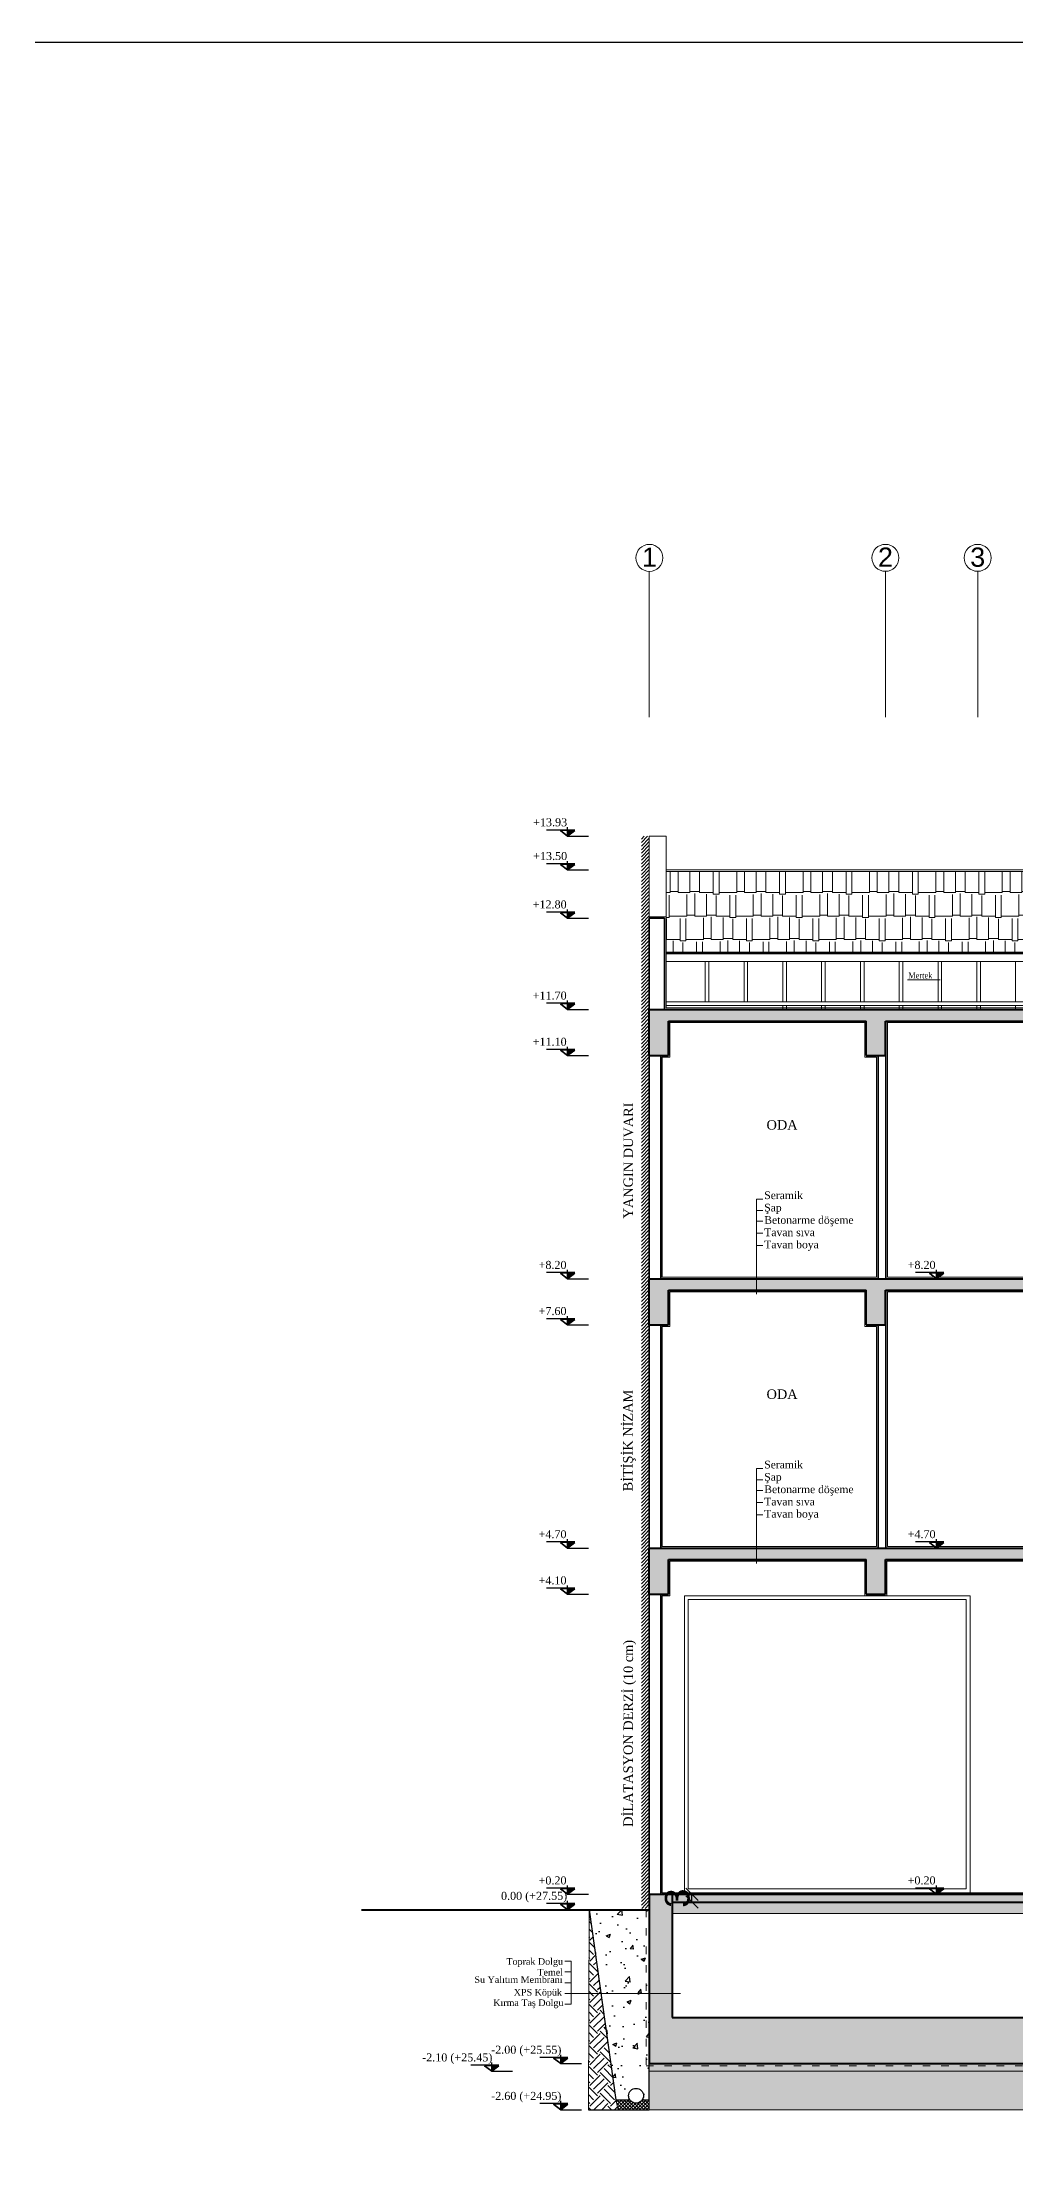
# Model space of a CAD drawing. Header units: centimetres. Extents: x 14449 to 53524, y -19051 to -10746.
# Drawn here: x 17605 to 17922, y -17268 to -16583 of the extents above; entities that cross this region are included whole.
import ezdxf

# ---------------------------------------------------------------- set-up
doc = ezdxf.new("R2010")
doc.units = ezdxf.units.CM
doc.linetypes.add('ACAD_ISO03W100', pattern=[30, 12, -18])
doc.linetypes.add('CENTER2', pattern=[112.5, 75, -12.5, 12.5, -12.5])
for name, color, linetype, lineweight in [('İNCE', 8, 'Continuous', 5), ('malzeme cizgisi', 242, 'Continuous', 20), ('P-AKS', 255, 'Continuous', 5), ('P-ÖLÇÜ İÇ', 243, 'Continuous', 0), ('rtm-duv tugla', 22, 'Continuous', 35), ('rtm-kesit katmanı-04', 33, 'Continuous', 25), ('rtm-kesit katmanı-05', 153, 'Continuous', 20), ('rtm-kesit katmanı-06', 136, 'Continuous', 15), ('rtm-mhl-yazı-malzeme', 7, 'Continuous', 13), ('rtm-sembol kot yazı', 7, 'Continuous', 20), ('rtm-sembol malzeme cizgisi', 242, 'Continuous', 20), ('rtm-sıva', 252, 'Continuous', 15), ('rtm-tarama-betonarme', 51, 'Continuous', 13), ('rtm-tas_betonarme', 50, 'Continuous', 40)]:
    doc.layers.add(name, color=color, linetype=linetype, lineweight=lineweight)
doc.layers.add('KOT', color=1, linetype='Continuous')
doc.layers.add('Tarama', color=7, linetype='Continuous')
doc.styles.add('arial_1_18', font='arial.ttf', dxfattribs={"height": 0.2})
doc.styles.get("Standard").update_dxf_attribs({"font": 'arial.ttf'})
doc.styles.add('times new roman_1_18', font='times.ttf', dxfattribs={"height": 0.2})
doc.styles.add('VAZ-OLCU', font='times.ttf', dxfattribs={"height": 60})
doc.styles.add('ölçü', font='times.ttf', dxfattribs={"height": 10})
doc.dimstyles.new('İÇ ÖLÇÜ', dxfattribs={"dimtxt": 8, "dimasz": 4, "dimexe": 1.25, "dimexo": 0.625, "dimtad": 1, "dimdec": 0, "dimtxsty": 'Standard', "dimblk": 'OBLIQUE', "dimcen": 2.5, "dimse1": 1, "dimse2": 1, "dimclrd": 256, "dimclrt": 256, "dimadec": 0, "dimazin": 0, "dimtfac": 1, "dimtdec": 0, "dimtmove": 1, "dimatfit": 3, "dimldrblk": 'OBLIQUE', "dimfxl": 1, "dimarcsym": 0})

# ---------------------------------------------------------------- blocks, each defined once
blk = doc.blocks.new('kotson')
at = {"layer": 'KOT'}
blk.add_hatch(color=256, dxfattribs=at).paths.add_polyline_path([(0.3, 13.6), (18, 0), (18, 13.6)])
for p, q in [((70, 16), (0, 16)), ((18, 0), (0.3, 13.6)), ((0.3, 13.6), (35.6, 13.6)), ((18, 0), (18, 21.9)), ((35.6, 13.6), (18, 0)), ((18, 0), (35.6, 13.6)), ((18, 0), (18, 13.6)), ((18, 0), (-33.7, 0))]:
    blk.add_line(p, q, dxfattribs=at)
blk = doc.blocks.new('_Oblique')
at = {"color": 0, "linetype": 'ByBlock', "lineweight": -2}
blk.add_line((-0.5, -0.5), (0.5, 0.5), dxfattribs=at)
blk = doc.blocks.new('*D5001')
at = {"layer": 'Defpoints', "color": 0, "lineweight": 30, "transparency": 16777216}
for p in [(17816.58, -17185.25), (17817.7, -17185.25), (17817.7, -17187.75)]:
    blk.add_point(p, dxfattribs=at)
at = {"layer": 'P-ÖLÇÜ İÇ', "lineweight": -2, "transparency": 16777216}
blk.add_line((17816.58, -17187.75), (17816.58, -17185.25), dxfattribs=at)
at = {"layer": 'P-ÖLÇÜ İÇ', "lineweight": -2, "transparency": 16777216, "xscale": 4, "yscale": 4, "zscale": 4}
for p, rotation in [((17816.58, -17185.25), 90), ((17816.58, -17187.75), 270)]:
    blk.add_blockref('_Oblique', p, dxfattribs=dict(at, rotation=rotation))
at = {"layer": 'P-ÖLÇÜ İÇ', "transparency": 16777216, "insert": (17811.87, -17186.5), "char_height": 8, "attachment_point": 5, "rotation": 90}
blk.add_mtext('3', dxfattribs=at)

msp = doc.modelspace()

# ---------------------------------------------------------------- hatches: boundary and pattern name
at = {"layer": 'İNCE'}
h = msp.add_hatch(dxfattribs=at)
h.set_pattern_fill('TRIANG', color=256, scale=0.25)
h.set_pattern_definition([(60, (11208.0755, -14646.9064), (-1.190625, 2.062223), [1.190625, -1.190625]), (120, (11208.0755, -14646.9064), (-2.38125, 1e-09), [1.190625, -1.190625]), (0, (11207.4802, -14645.8753), (1.190625, 2.062223), [1.190625, -1.190625])])
h.paths.add_polyline_path([(18073.89, -17191.5), (18073.89, -17187.75), (17810.18, -17187.75), (17810.18, -17191.5)])
at = {"layer": 'İNCE', "linetype": 'Continuous', "lineweight": -3}
h = msp.add_hatch(dxfattribs=at)
h.set_pattern_fill('EARTH', scale=0.75, angle=45, style=0)
h.set_pattern_definition([(45, (-1699.0196, 4322.946), (5e-16, 6.7351921), [4.7625, -4.7625]), (45, (-1700.2825, 4324.209), (5e-16, 6.7351921), [4.7625, -4.7625]), (45, (-1701.5453, 4325.4717), (5e-16, 6.7351921), [4.7625, -4.7625]), (135, (-1701.5453, 4326.3136), (-6.7351921, 5e-16), [4.7625, -4.7625]), (135, (-1700.2825, 4327.5765), (-6.7351921, 5e-16), [4.7625, -4.7625]), (135, (-1699.0196, 4328.8393), (-6.7351921, 5e-16), [4.7625, -4.7625])])
h.paths.add_polyline_path([(17782.95, -17255.25), (17792.58, -17255.25), (17791.89, -17252.06), (17788.12, -17225.33), (17783.16, -17190.25)])
h = msp.add_hatch(dxfattribs=at)
h.set_pattern_fill('AR-CONC', scale=0.075, style=0)
h.set_pattern_definition([(50, (-1699.02, 4310.446), (13.66385, -1.1954314), [1.42875, -15.71625]), (355, (-1699.02, 4310.446), (-2.6432566, 14.3292634), [1.143, -12.573044]), (100.451445, (-1697.881, 4310.346), (11.0205935, 13.1338314), [1.2142507, -13.3567683]), (46.1842, (-1699.02, 4314.256), (20.330928, -3.153175), [2.143125, -23.574375]), (96.63556, (-1697.325, 4313.993), (17.80531, 18.55696), [1.821377, -20.03517]), (351.18415, (-1699.02, 4314.256), (17.80531, 18.55696), [1.714498, -18.85948]), (21, (-1697.115, 4313.304), (11.3710793, -7.66989), [1.42875, -15.71625]), (326, (-1697.115, 4313.304), (4.635152, 13.8140975), [1.143, -12.573]), (71.451445, (-1696.167, 4312.664), (16.0062314, 6.1442077), [1.2142507, -13.356745]), (37.5, (-1699.0196, 4310.446), (0.23164524, 6.3416279), [0, -12.4206, 0, -12.7635, 0, -12.620625]), (7.5, (-1699.0196, 4310.446), (5.0114747, 7.5135431), [0, -7.2771, 0, -12.13485, 0, -4.810125]), (327.5, (-1703.268, 4310.446), (10.1692946, -0.4296558), [0, -4.7625, 0, -14.859, 0, -19.71675]), (317.5, (-1705.173, 4310.446), (11.1096886, 1.9069868), [0, -6.19125, 0, -9.8679, 0, -14.00175])])
edge = h.paths.add_edge_path()
edge.add_line((17791.89, -17252.06), (17796.41, -17252.06))
edge.add_arc((17798.42, -17250.71), 2.42, 180, 214.01835, ccw=False)
edge.add_arc((17798.42, -17250.71), 2.42, 0, 180, ccw=False)
edge.add_arc((17798.42, -17250.71), 2.42, -32.80355, 0, ccw=False)
edge.add_line((17800.46, -17252.02), (17802.64, -17252.02))
edge.add_line((17802.64, -17252.02), (17802.66, -17212.7))
edge.add_line((17802.66, -17212.7), (17802.68, -17190.25))
edge.add_line((17802.68, -17190.25), (17783.16, -17190.25))
edge.add_line((17783.16, -17190.25), (17786.6, -17214.61))
edge.add_line((17786.6, -17214.61), (17791.89, -17252.06))
at = {"layer": 'İNCE'}
h = msp.add_hatch(dxfattribs=at)
h.set_pattern_fill('TRIANG', color=256, scale=0.25)
h.set_pattern_definition([(60, (13674.9254, -13163.0076), (-1.190625, 2.062223), [1.190625, -1.190625]), (120, (13674.9254, -13163.0076), (-2.38125, 1e-09), [1.190625, -1.190625]), (0, (13674.3301, -13161.9764), (1.190625, 2.062223), [1.190625, -1.190625])])
h.paths.add_polyline_path([(18574.32, -17242.75), (18574.32, -17240.25), (17802.68, -17240.25), (17802.68, -17242.75)])
h = msp.add_hatch(dxfattribs=at)
h.set_pattern_fill('GRAVEL', color=256, scale=0.375)
h.set_pattern_definition([(228.012788, (11391.4712, -14648.6314), (-76.200000006, -85.724999995), [1.281455, -126.864314]), (184.969741, (11390.6139, -14649.5839), (114.299999955, 9.525000543), [2.199018, -217.702683]), (132.510447, (11388.42317, -14649.7744), (95.25000004, -104.774999963), [1.550556, -153.50521]), (267.273689, (11384.7084, -14652.15564), (9.52500002, 190.5), [2.002517, -198.24914]), (292.833654, (11384.61317, -14654.1559), (-47.625000004, 114.299999998), [1.963626, -194.399279]), (357.273689, (11385.37517, -14655.96564), (-190.5, 9.52500002), [2.002517, -198.24914]), (37.6942405, (11387.3754, -14656.0609), (-123.824999995, -95.250000007), [2.648226, -262.174182]), (72.2553284, (11389.4709, -14654.44164), (66.675000018, 209.549999994), [2.500198, -247.519712]), (121.4295656, (11390.2329, -14652.0604), (-76.20000001, 123.824999993), [2.009299, -198.920796]), (175.236358, (11389.1852, -14650.3459), (104.775, -9.52500002), [2.293925, -112.402264]), (222.397438, (11386.89917, -14650.1554), (-114.299999996, -104.775000004), [2.966542, -293.687897]), (138.814075, (11394.1382, -14652.2509), (-66.675, 57.15), [1.012517, -100.239622]), (171.4692344, (11393.37617, -14651.58414), (123.825000003, -19.049999978), [1.926307, -190.704896]), (225, (11391.471, -14651.2984), (-1e-15, -9.525), [1.347035, -12.123349]), (203.19859, (11390.8044, -14650.1554), (47.625, 19.05), [0.725405, -71.814834]), (291.80141, (11390.1377, -14650.4411), (-9.525, 28.575), [1.025871, -50.267824]), (30.963757, (11390.5187, -14651.3936), (28.575, 19.05), [1.666199, -53.873618]), (161.56505, (11391.9474, -14650.5364), (19.05, -9.525), [1.204827, -28.915868]), (16.38954, (11384.61317, -14650.44114), (95.25, 28.575), [1.68783, -167.0956]), (70.346176, (11386.2324, -14649.9649), (-38.100000003, -104.775), [1.415996, -140.183309]), (293.19859, (11391.9474, -14648.6314), (-19.05, 47.625), [1.4508, -71.089438]), (343.61046, (11392.5189, -14649.9649), (-95.250000002, 28.574999993), [1.68783, -167.0956]), (339.443955, (11384.6132, -14656.3466), (-47.625, 19.05), [1.627632, -79.754004]), (294.775141, (11386.13717, -14656.91814), (-47.625000057, 104.774999974), [1.36377, -135.013475]), (66.80141, (11392.0427, -14658.1564), (19.05, 47.625), [1.4508, -71.089438]), (17.354025, (11392.61417, -14656.8229), (-123.824999998, -38.10000001), [1.596685, -158.07141]), (69.443955, (11387.3754, -14658.1564), (-19.05, -47.625), [0.813816, -80.56782]), (101.309932, (11391.4712, -14658.1564), (-9.525, 38.1), [0.48568, -48.082481]), (165.963757, (11391.376, -14657.6801), (28.575, -9.525), [1.963626, -37.308955]), (186.009006, (11389.4709, -14657.2039), (95.25, 9.525000005), [1.819751, -180.155118]), (303.690068, (11390.5187, -14652.251), (-9.525, 19.05), [1.373715, -32.969161]), (353.1572266, (11391.28067, -14653.3939), (161.925000001, -19.049999992), [2.398338, -237.435034]), (60.945396, (11393.6619, -14653.6796), (-38.1, -66.675), [0.980656, -97.085221]), (90, (11394.138, -14652.822), (-9.525, 9.525), [0.5715, -8.9535]), (120.256437, (11389.2804, -14656.91814), (38.099999995, -66.675), [1.323251, -131.002278]), (48.012787, (11388.6137, -14655.77514), (76.200000006, 85.724999994), [2.562911, -125.582858]), (0, (11390.328, -14653.87), (9.525, 9.525), [2.4765, -7.0485]), (325.3048465, (11392.80467, -14653.87014), (95.250000036, -66.67499995), [1.506036, -149.097438]), (254.054604, (11394.0429, -14654.7274), (-9.525, -38.1), [1.386859, -67.956188]), (207.6459754, (11393.6619, -14656.0609), (-180.975000007, -95.249999987), [2.258044, -223.546742]), (175.426079, (11391.66167, -14657.10864), (-123.825, 9.525), [2.38886, -236.496924])])
h.paths.add_polyline_path([(18574.32, -17255.25), (18574.32, -17242.75), (17802.68, -17242.75), (17802.68, -17255.25)])
at = {"layer": 'rtm-kesit katmanı-05'}
h = msp.add_hatch(dxfattribs=at)
h.set_pattern_fill('AR-RSHKE', color=256, scale=0.025, style=0)
h.set_pattern_definition([(0, (7686.374, -14055.614), (16.1925, 7.62), [3.81, -3.175, 4.445, -1.905, 5.715, -2.54]), (0, (7690.184, -14055.297), (16.1925, 7.62), [3.175, -12.065, 2.54, -3.81]), (0, (7697.804, -14056.0905), (16.1925, 7.62), [1.905, -19.685]), (90, (7686.3737, -14055.614), (-5.3975, 7.62), [7.3025, -23.1775]), (90, (7690.1837, -14055.614), (-5.3975, 7.62), [7.14375, -23.33625]), (90, (7693.3587, -14055.614), (-5.3975, 7.62), [6.6675, -23.8125]), (90, (7697.8037, -14056.0905), (-5.3975, 7.62), [7.3025, -23.1775]), (90, (7699.7087, -14056.0905), (-5.3975, 7.62), [7.3025, -23.1775]), (90, (7705.4237, -14055.614), (-5.3975, 7.62), [6.985, -23.495])])
h.paths.add_polyline_path([(17808.18, -16852.9), (17808.18, -16867.62), (17808.18, -16879.09), (18073.39, -16879.09), (18073.39, -16852.9)])
at = {"layer": 'rtm-sıva'}
h = msp.add_hatch(dxfattribs=at)
h.set_pattern_fill('ANSI31', color=256, scale=0.25, angle=1.20512)
h.set_pattern_definition([(46.20512, (10038.7606, -14828.5353), (-0.57294627, 0.54933745), [])])
h.paths.add_polyline_path([(17802.68, -16841.46), (17800.18, -16841.41), (17800.18, -17189.84), (17802.68, -17189.78)])
at = {"layer": 'rtm-tarama-betonarme'}
h = msp.add_hatch(dxfattribs=at)
h.set_pattern_fill('ANSI33', color=256, scale=0.375, style=0)
h.set_pattern_definition([(45, (11294.3612, -15026.4509), (-1.683798, 1.683798), []), (45, (11296.045, -15026.4509), (-1.683798, 1.683798), [1.190625, -0.5953125])])
h.paths.add_polyline_path([(18073.89, -16897.75), (17802.68, -16897.75), (17802.68, -16912.75), (17808.95, -16912.75), (17808.95, -16901.5), (17873.27, -16901.5), (17873.27, -16912.75), (17879.52, -16912.75), (17879.52, -16901.5), (17992.02, -16901.5), (17992.02, -16912.75), (17998.27, -16912.75), (17998.27, -16901.5), (18073.89, -16901.5)])
h = msp.add_hatch(dxfattribs=at)
h.set_pattern_fill('ANSI33', color=256, scale=0.375, style=0)
h.set_pattern_definition([(45, (11294.3612, -15113.9509), (-1.683798, 1.683798), []), (45, (11296.045, -15113.9509), (-1.683798, 1.683798), [1.190625, -0.5953125])])
h.paths.add_polyline_path([(18073.89, -16985.25), (17802.68, -16985.25), (17802.68, -17000.25), (17808.95, -17000.25), (17808.95, -16989), (17873.27, -16989), (17873.27, -17000.25), (17879.52, -17000.25), (17879.52, -16989), (17992.02, -16989), (17992.02, -17000.25), (17998.27, -17000.25), (17998.27, -16989), (18073.89, -16989)])
h = msp.add_hatch(dxfattribs=at)
h.set_pattern_fill('ANSI33', color=256, scale=0.375, style=0)
h.set_pattern_definition([(45, (11294.3612, -15201.4509), (-1.683798, 1.683798), []), (45, (11296.045, -15201.4509), (-1.683798, 1.683798), [1.190625, -0.5953125])])
h.paths.add_polyline_path([(17802.68, -17072.75), (17802.68, -17087.75), (17808.95, -17087.75), (17808.95, -17076.5), (17873.27, -17076.5), (17873.27, -17087.75), (17879.52, -17087.75), (17879.52, -17076.5), (17992.02, -17076.5), (17992.02, -17087.75), (17998.27, -17087.75), (17998.27, -17076.5), (18073.89, -17076.5), (18073.89, -17072.75)])
h = msp.add_hatch(dxfattribs=at)
h.set_pattern_fill('ANSI33', color=256, scale=0.375, style=0)
h.set_pattern_definition([(45, (10232.4942, -15141.765), (-1.683798, 1.683798), []), (45, (10234.178, -15141.765), (-1.683798, 1.683798), [1.190625, -0.5953125])])
h.paths.add_polyline_path([(18574.32, -17185.25), (18566.82, -17185.25), (18566.82, -17225.25), (18303.64, -17225.25), (18303.64, -17185.25), (18296.14, -17185.25), (18296.14, -17225.25), (18140.14, -17225.25), (18140.14, -17185.25), (18132.64, -17185.25), (18132.64, -17225.25), (18081.39, -17225.25), (18081.39, -17185.25), (18073.89, -17185.25), (18073.89, -17225.25), (17810.18, -17225.25), (17810.18, -17185.25), (17802.68, -17185.25), (17802.68, -17240.25), (18574.32, -17240.25)])
h = msp.add_hatch(dxfattribs=at)
h.set_pattern_fill('ANSI33', color=256, scale=0.375, style=0)
h.set_pattern_definition([(45, (11208.0755, -14646.9064), (-1.683798, 1.683798), []), (45, (11209.7593, -14646.9064), (-1.683798, 1.683798), [1.190625, -0.5953125])])
h.paths.add_polyline_path([(18073.89, -17187.75), (18073.89, -17185.25), (17810.18, -17185.25), (17810.18, -17187.75)])
at = {"layer": 'Tarama'}
h = msp.add_hatch(dxfattribs=at)
h.set_pattern_fill('ANSI37', scale=0.25, style=0)
h.set_pattern_definition([(45, (-6812.334, 28077.8109), (-0.561266008, 0.561266008), []), (135, (-6812.334, 28077.8109), (-0.561266008, -0.561266008), [])])
edge = h.paths.add_edge_path()
edge.add_arc((17798.45, -17250.71), 2.42, 212.80355, 270, ccw=False)
edge.add_line((17796.42, -17252.03), (17791.93, -17252.03))
edge.add_line((17791.93, -17252.03), (17792.59, -17255.25))
edge.add_line((17792.59, -17255.25), (17798.45, -17255.25))
edge.add_line((17798.45, -17255.25), (17798.45, -17253.14))
edge = h.paths.add_edge_path()
edge.add_line((17802.67, -17252.03), (17800.49, -17252.03))
edge.add_arc((17798.45, -17250.71), 2.42, 270, 327.19645, ccw=False)
edge.add_line((17798.45, -17253.14), (17798.45, -17255.25))
edge.add_line((17798.45, -17255.25), (17802.67, -17255.25))
edge.add_line((17802.67, -17255.25), (17802.67, -17252.03))

# ---------------------------------------------------------------- linework, layer by layer
at = {"color": 2, "lineweight": 25}
msp.add_lwpolyline([(15476.06, -16583.46), (19653.04, -16583.46), (19653.04, -18783.46), (15476.06, -18783.46)], close=True, dxfattribs=at)
at = {"layer": 'İNCE', "color": 7, "linetype": 'Continuous', "lineweight": -3, "elevation": -2.19}
msp.add_lwpolyline([(17791.89, -17252.06), (17796.41, -17252.06, -0.149533), (17796, -17250.71, -1), (17800.84, -17250.71, -0.144118), (17800.46, -17252.02), (17802.64, -17252.02), (17802.68, -17190.25), (17802.68, -17190.25), (17802.68, -17190.25), (17783.16, -17190.25)], format="xyb", close=True, dxfattribs=at)
at = {"layer": 'malzeme cizgisi'}
for p, q in [((17839.61, -16959.37, -2.19), (17837.58, -16959.37, -2.19)), ((17837.58, -16959.37, -2.19), (17837.58, -16990.25, -2.19)), ((17839.61, -16963.12, -2.19), (17837.58, -16963.12, -2.19)), ((17837.58, -16966.53, -2.19), (17839.61, -16966.53, -2.19)), ((17837.58, -16970.48, -2.19), (17839.61, -16970.48, -2.19)), ((17837.58, -16974.43, -2.19), (17839.61, -16974.43, -2.19)), ((17839.61, -17046.87, -2.19), (17837.58, -17046.87, -2.19)), ((17837.58, -17046.87, -2.19), (17837.58, -17077.75, -2.19)), ((17839.61, -17050.62, -2.19), (17837.58, -17050.62, -2.19)), ((17837.58, -17054.03, -2.19), (17839.61, -17054.03, -2.19)), ((17837.58, -17057.98, -2.19), (17839.61, -17057.98, -2.19)), ((17837.58, -17061.93, -2.19), (17839.61, -17061.93, -2.19)), ((17777.33, -17206.97, -2.19), (17775.21, -17206.97, -2.19)), ((17777.33, -17220.97, -2.19), (17777.33, -17206.97, -2.19)), ((17777.33, -17210.47, -2.19), (17775.21, -17210.47, -2.19)), ((17777.33, -17213.97, -2.19), (17775.21, -17213.97, -2.19)), ((17777.33, -17217.47, -2.19), (17775.21, -17217.47, -2.19)), ((17777.33, -17220.97, -2.19), (17775.21, -17220.97, -2.19)), ((17812.89, -17217.47, -2.19), (17777.33, -17217.47, -2.19))]:
    msp.add_line(p, q, dxfattribs=at)
at = {"layer": 'P-AKS', "linetype": 'CENTER2'}
msp.add_line((17802.68, -16802.75, -2.19), (17802.68, -16755.39, -2.19), dxfattribs=at)
at = {"layer": 'P-AKS', "linetype": 'CENTER2', "elevation": -2.19}
for points in [[(17879.52, -16802.75), (17879.52, -16755.38)], [(17909.52, -16802.75), (17909.52, -16755.38)]]:
    msp.add_lwpolyline(points, dxfattribs=at)
at = {"layer": 'P-AKS', "linetype": 'Continuous'}
for centre in [(17802.77, -16751.02, -2.19), (17879.52, -16751.01, -2.19), (17909.52, -16751.01, -2.19)]:
    msp.add_circle(centre, 4.38, dxfattribs=at)
at = {"layer": 'P-ÖLÇÜ İÇ', "color": 7, "elevation": -2.19}
msp.add_lwpolyline([(17782.95, -17255.25), (17792.58, -17255.25), (17791.89, -17252.06), (17783.16, -17190.25), (17783.16, -17190.25)], close=True, dxfattribs=at)
at = {"layer": 'rtm-duv tugla'}
for p, q in [((17802.68, -16897.75, -2.19), (17802.68, -16868.12, -2.19)), ((17802.68, -16868.12, -2.19), (17807.68, -16868.12, -2.19)), ((17807.68, -16868.12, -2.19), (17807.68, -16897.75, -2.19)), ((17879.64, -16901.5, -2.19), (17879.64, -16985.25, -2.19)), ((17802.68, -16912.75, -2.19), (17802.68, -16985.25, -2.19)), ((17806.43, -16912.75, -2.19), (17806.43, -16985.25, -2.19)), ((17877.14, -16912.75, -2.19), (17877.14, -16985.25, -2.19)), ((17879.64, -16989, -2.19), (17879.64, -17072.75, -2.19)), ((17802.68, -17000.25, -2.19), (17802.68, -17072.75, -2.19)), ((17806.43, -17000.25, -2.19), (17806.43, -17072.75, -2.19)), ((17877.14, -17000.25, -2.19), (17877.14, -17072.75, -2.19)), ((17802.68, -17087.75, -2.19), (17802.68, -17185.25, -2.19)), ((17806.43, -17087.75, -2.19), (17806.43, -17185.25, -2.19))]:
    msp.add_line(p, q, dxfattribs=at)
at = {"layer": 'rtm-kesit katmanı-04', "lineweight": 20}
for p, q in [((17808.18, -16852.4, -2.19), (18073.39, -16852.4, -2.19)), ((17808.18, -16852.9, -2.19), (18073.39, -16852.9, -2.19)), ((17808.18, -16882.12, -2.19), (18073.39, -16882.12, -2.19))]:
    msp.add_line(p, q, dxfattribs=at)
at = {"layer": 'rtm-kesit katmanı-04', "lineweight": 30}
for p, q in [((17808.18, -16879.09, -2.19), (18073.39, -16879.09, -2.19)), ((17808.18, -16879.62, -2.19), (18073.39, -16879.62, -2.19))]:
    msp.add_line(p, q, dxfattribs=at)
at = {"layer": 'rtm-kesit katmanı-04', "lineweight": 20, "elevation": -2.19}
msp.add_lwpolyline([(17808.18, -16867.62), (17808.18, -16841.44), (17802.68, -16841.44), (17802.68, -16868.12)], dxfattribs=at)
at = {"layer": 'rtm-kesit katmanı-05'}
for p, q in [((17820.91, -16895.25, -2.19), (17820.91, -16882.12, -2.19)), ((17822.09, -16882.12, -2.19), (17822.09, -16895.25, -2.19)), ((17833.53, -16895.25, -2.19), (17833.53, -16882.12, -2.19)), ((17834.7, -16882.12, -2.19), (17834.7, -16895.25, -2.19)), ((17846.14, -16895.25, -2.19), (17846.14, -16882.12, -2.19)), ((17847.32, -16882.12, -2.19), (17847.32, -16895.25, -2.19)), ((17858.76, -16895.25, -2.19), (17858.76, -16882.12, -2.19)), ((17859.94, -16882.12, -2.19), (17859.94, -16895.25, -2.19)), ((17871.38, -16895.25, -2.19), (17871.38, -16882.12, -2.19)), ((17872.55, -16882.12, -2.19), (17872.55, -16895.25, -2.19)), ((17884, -16895.25, -2.19), (17884, -16882.12, -2.19)), ((17885.17, -16882.12, -2.19), (17885.17, -16895.25, -2.19)), ((17896.61, -16895.25, -2.19), (17896.61, -16882.12, -2.19)), ((17897.79, -16882.12, -2.19), (17897.79, -16895.25, -2.19)), ((17909.23, -16895.25, -2.19), (17909.23, -16882.12, -2.19)), ((17910.41, -16882.12, -2.19), (17910.41, -16895.25, -2.19)), ((17921.85, -16895.25, -2.19), (17921.85, -16882.12, -2.19)), ((17846.14, -16897.75, -2.19), (17846.14, -16896.5, -2.19)), ((17847.32, -16896.5, -2.19), (17847.32, -16897.75, -2.19)), ((17858.76, -16897.75, -2.19), (17858.76, -16896.5, -2.19)), ((17859.94, -16896.5, -2.19), (17859.94, -16897.75, -2.19)), ((17871.38, -16897.75, -2.19), (17871.38, -16896.5, -2.19)), ((17872.55, -16896.5, -2.19), (17872.55, -16897.75, -2.19)), ((17884, -16897.75, -2.19), (17884, -16896.5, -2.19)), ((17885.17, -16896.5, -2.19), (17885.17, -16897.75, -2.19)), ((17896.61, -16897.75, -2.19), (17896.61, -16896.5, -2.19)), ((17897.79, -16896.5, -2.19), (17897.79, -16897.75, -2.19)), ((17909.23, -16897.75, -2.19), (17909.23, -16896.5, -2.19)), ((17910.41, -16896.5, -2.19), (17910.41, -16897.75, -2.19)), ((17921.85, -16897.75, -2.19), (17921.85, -16896.5, -2.19))]:
    msp.add_line(p, q, dxfattribs=at)
at = {"layer": 'rtm-kesit katmanı-06', "elevation": -2.19}
for points in [[(17808.18, -16895.25), (18073.39, -16895.25)], [(17808.18, -16896.5), (18073.39, -16896.5)]]:
    msp.add_lwpolyline(points, dxfattribs=at)
at = {"layer": 'rtm-sembol malzeme cizgisi', "elevation": -2.19}
msp.add_lwpolyline([(17897.32, -16888.07), (17886.64, -16888.07)], dxfattribs=at)
at = {"layer": 'rtm-sıva'}
for p, q in [((17810.18, -17191.5, -2.19), (18073.89, -17191.5, -2.19)), ((17802.68, -17240.25, -2.19), (17802.68, -17255.25, -2.19)), ((17802.68, -17242.75, -2.19), (18574.32, -17242.75, -2.19)), ((17802.68, -17255.25, -2.19), (18574.32, -17255.25, -2.19))]:
    msp.add_line(p, q, dxfattribs=at)
at = {"layer": 'rtm-sıva', "elevation": -2.19}
for points in [[(17802.68, -16867.62), (17808.18, -16867.62), (17808.18, -16897.25), (18073.39, -16897.25), (18073.39, -16814.5), (18060.89, -16814.5), (18060.89, -16804.75), (18064.39, -16804.75), (18064.39, -16809.75), (18313.14, -16809.75), (18313.14, -16804.75), (18316.64, -16804.75), (18316.64, -16814.5), (18304.14, -16814.5), (18304.14, -16897.25), (18568.82, -16897.25), (18568.82, -16867.62), (18574.32, -16867.62)], [(17814.14, -17184.75), (17907.02, -17184.75), (17907.02, -17088.25), (17814.14, -17088.25), (17814.14, -17184.75)]]:
    msp.add_lwpolyline(points, dxfattribs=at)
for points in [[(17806.93, -16984.75), (17876.64, -16984.75), (17876.64, -16913.25), (17872.77, -16913.25), (17872.77, -16902), (17809.45, -16902), (17809.45, -16913.25), (17806.93, -16913.25)], [(17880.14, -16984.75), (17994.64, -16984.75), (17994.64, -16913.25), (17991.52, -16913.25), (17991.52, -16902), (17880.14, -16902)], [(17806.93, -17072.25), (17876.64, -17072.25), (17876.64, -17000.75), (17872.77, -17000.75), (17872.77, -16989.5), (17809.45, -16989.5), (17809.45, -17000.75), (17806.93, -17000.75)], [(17880.14, -17072.25), (17994.64, -17072.25), (17994.64, -17000.75), (17991.52, -17000.75), (17991.52, -16989.5), (17880.14, -16989.5)], [(18037.14, -17184.75), (18037.14, -17077), (17998.77, -17077), (17998.77, -17088.25), (17991.52, -17088.25), (17991.52, -17077), (17880.02, -17077), (17880.02, -17088.25), (17872.77, -17088.25), (17872.77, -17077), (17809.45, -17077), (17809.45, -17088.25), (17806.93, -17088.25), (17806.93, -17184.75)], [(17815.39, -17183.5), (17905.77, -17183.5), (17905.77, -17089.5), (17815.39, -17089.5)]]:
    msp.add_lwpolyline(points, close=True, dxfattribs=at)
at = {"layer": 'rtm-sıva', "color": 3, "linetype": 'ACAD_ISO03W100', "ltscale": 0.2, "elevation": -2.19}
msp.add_lwpolyline([(17801.68, -17190.25), (17801.68, -17241), (18575.09, -17241.01), (18575.09, -17190.25)], dxfattribs=at)
at = {"layer": 'rtm-tas_betonarme'}
for p, q in [((17802.68, -16897.75, -2.19), (18073.89, -16897.75, -2.19)), ((17802.68, -16912.75, -2.19), (17802.68, -16897.75, -2.19)), ((17808.95, -16901.5, -2.19), (17873.27, -16901.5, -2.19)), ((17808.95, -16912.75, -2.19), (17808.95, -16901.5, -2.19)), ((17873.27, -16912.75, -2.19), (17873.27, -16901.5, -2.19)), ((17879.52, -16901.5, -2.19), (17992.02, -16901.5, -2.19)), ((17879.52, -16912.75, -2.19), (17879.52, -16901.5, -2.19)), ((17802.68, -16912.75, -2.19), (17808.95, -16912.75, -2.19)), ((17873.27, -16912.75, -2.19), (17879.52, -16912.75, -2.19)), ((17802.68, -16985.25, -2.19), (18073.89, -16985.25, -2.19)), ((17802.68, -17000.25, -2.19), (17802.68, -16985.25, -2.19)), ((17808.95, -16989, -2.19), (17873.27, -16989, -2.19)), ((17808.95, -17000.25, -2.19), (17808.95, -16989, -2.19)), ((17873.27, -17000.25, -2.19), (17873.27, -16989, -2.19)), ((17879.52, -16989, -2.19), (17992.02, -16989, -2.19)), ((17879.52, -17000.25, -2.19), (17879.52, -16989, -2.19)), ((17802.68, -17000.25, -2.19), (17808.95, -17000.25, -2.19)), ((17873.27, -17000.25, -2.19), (17879.52, -17000.25, -2.19)), ((17802.68, -17072.75, -2.19), (18073.89, -17072.75, -2.19)), ((17802.68, -17087.75, -2.19), (17802.68, -17072.75, -2.19)), ((17808.95, -17076.5, -2.19), (17873.27, -17076.5, -2.19)), ((17808.95, -17087.75, -2.19), (17808.95, -17076.5, -2.19)), ((17873.27, -17087.75, -2.19), (17873.27, -17076.5, -2.19)), ((17879.52, -17076.5, -2.19), (17992.02, -17076.5, -2.19)), ((17879.52, -17087.75, -2.19), (17879.52, -17076.5, -2.19)), ((17802.68, -17087.75, -2.19), (17808.95, -17087.75, -2.19)), ((17873.27, -17087.75, -2.19), (17879.52, -17087.75, -2.19)), ((17802.68, -17185.25, -2.19), (18081.39, -17185.25, -2.19)), ((17802.68, -17185.25, -2.19), (17802.68, -17240.25, -2.19)), ((17810.18, -17185.25, -2.19), (17810.18, -17225.25, -2.19)), ((17810.18, -17187.75, -2.19), (18073.89, -17187.75, -2.19)), ((17709.09, -17190.25, -2.19), (17802.68, -17190.25, -2.19)), ((17810.18, -17225.25, -2.19), (18073.89, -17225.25, -2.19)), ((17802.68, -17240.25, -2.19), (18574.32, -17240.25, -2.19))]:
    msp.add_line(p, q, dxfattribs=at)
at = {"layer": 'Tarama', "color": 7}
msp.add_line((17782.95, -17255.25, -2.19), (17802.68, -17255.25, -2.19), dxfattribs=at)
msp.add_circle((17798.42, -17250.71, -2.19), 2.42, dxfattribs=at)

# ---------------------------------------------------------------- block references
at = {"layer": 'KOT', "xscale": -0.13125, "yscale": 0.13125, "zscale": 0.13125}
for p in [(17778.5, -16841.44, -2.19), (17778.5, -16852.4, -2.19), (17778.5, -16868.12, -2.19), (17778.5, -16897.75, -2.19), (17778.5, -16912.75, -2.19), (17778.5, -16985.25, -2.19), (17898.51, -16985.25, -2.19), (17778.5, -17000.25, -2.19), (17778.5, -17072.75, -2.19), (17898.51, -17072.75, -2.19), (17778.5, -17087.75, -2.19), (17778.5, -17185.25, -2.19), (17778.5, -17190.25, -2.19), (17898.51, -17185.25, -2.19), (17753.84, -17242.75, -2.19), (17776.29, -17240.25, -2.19), (17776.29, -17255.25, -2.19)]:
    msp.add_blockref('kotson', p, dxfattribs=at)

# ---------------------------------------------------------------- texts
at = {"layer": 'P-AKS', "linetype": 'Continuous', "style": 'arial_1_18'}
for s, p in [('1', (17800.34, -16753.93, -2.19)), ('2', (17877.09, -16753.91, -2.19)), ('3', (17907.09, -16753.91, -2.19))]:
    msp.add_text(s, height=6.25, dxfattribs=at).set_placement(p)
at = {"layer": 'rtm-mhl-yazı-malzeme', "style": 'times new roman_1_18', "width": 0.9}
msp.add_text('Mertek', height=2, dxfattribs=at).set_placement((17886.94, -16887.67, -2.19))
at = {"layer": 'rtm-mhl-yazı-malzeme', "lineweight": 30, "style": 'ölçü'}
for s, p in [('YANGIN DUVARI', (17797.42, -16965.66, -2.19)), ('BİTİŞİK NİZAM', (17797.29, -17054.33, -2.19)), ('DİLATASYON DERZİ (10 cm)', (17797.39, -17163.32, -2.19))]:
    msp.add_text(s, height=3.0865, rotation=89.94368, dxfattribs=at).set_placement(p)
at = {"layer": 'rtm-mhl-yazı-malzeme', "style": 'ölçü'}
for p in [(17840.85, -16936.79, -2.19), (17840.85, -17024.29, -2.19)]:
    msp.add_text('ODA', height=3.087, dxfattribs=at).set_placement(p)
at = {"layer": 'rtm-mhl-yazı-malzeme', "linetype": 'Continuous', "lineweight": 0, "style": 'times new roman_1_18'}
for s, p in [('Seramik', (17840.11, -16959.37, -2.19)), ('Şap', (17840.11, -16963.38, -2.19)), ('Tavan sıva', (17840.11, -16971.41, -2.19)), ('Betonarme döşeme', (17840.11, -16967.4, -2.19)), ('Tavan boya', (17840.11, -16975.36, -2.19)), ('Seramik', (17840.11, -17046.87, -2.19)), ('Şap', (17840.11, -17050.88, -2.19)), ('Tavan sıva', (17840.11, -17058.91, -2.19)), ('Betonarme döşeme', (17840.11, -17054.9, -2.19)), ('Tavan boya', (17840.11, -17062.86, -2.19))]:
    msp.add_text(s, height=2.5, dxfattribs=at).set_placement(p)
at = {"layer": 'rtm-mhl-yazı-malzeme', "linetype": 'Continuous', "lineweight": 0, "char_height": 2.7, "attachment_point": 3, "style": 'times new roman_1_18'}
for s, width, insert in [('{\\H0.8x;Toprak Dolgu}', 75.0446, (17774.66, -17205.98, -2.19)), ('{\\H0.8x;Temel}', 107.0407, (17774.66, -17209.48, -2.19)), ('{\\H0.8x;Su Yalıtım Membranı}', 147.2309, (17774.5, -17211.87, -2.19)), ('{\\H0.8x;XPS Köpük}', 147.2309, (17774.33, -17216, -2.19)), ('\\pxt9;{\\H0.8x;Kırma Taş Dolgu}', 147.2309, (17774.81, -17219.39, -2.19))]:
    msp.add_mtext_dynamic_manual_height_columns(s, width=width, gutter_width=12.5, heights=[13.31], dxfattribs=dict(at, insert=insert))
at = {"layer": 'rtm-sembol kot yazı', "style": 'VAZ-OLCU'}
for s, p in [('+13.93', (17764.96, -16838.23, -25.16)), ('+13.50', (17764.96, -16849.2, -25.16)), ('+12.80', (17764.8, -16864.92, -25.16)), ('+11.70', (17764.8, -16894.54, -25.16)), ('+11.10', (17764.8, -16909.54, -25.16)), ('+8.20', (17766.72, -16982.04, -25.16)), ('+8.20', (17886.73, -16982.04, -25.16)), ('+7.60', (17766.72, -16997.04, -25.16)), ('+4.70', (17766.72, -17069.54, -25.16)), ('+4.70', (17886.73, -17069.54, -25.16)), ('+4.10', (17766.72, -17084.54, -25.16)), ('+0.20', (17766.72, -17182.04, -25.16)), ('+0.20', (17886.73, -17182.04, -25.16)), ('0.00 (+27.55) ', (17754.51, -17187.04, -25.16)), ('-2.10 (+25.45) ', (17728.87, -17239.54, -25.16)), ('-2.00 (+25.55) ', (17751.32, -17237.04, -25.16)), ('-2.60 (+24.95) ', (17751.32, -17252.04, -25.16))]:
    msp.add_text(s, height=2.6, dxfattribs=at).set_placement(p)

# ---------------------------------------------------------------- dimensions: what is measured, and where the dimension line sits
at = {"layer": 'P-ÖLÇÜ İÇ'}
dim = msp.add_linear_dim(base=(17816.57762793, -17185.25026827, -2.19419567), p1=(17817.70330857, -17187.75026827, -2.19419567), p2=(17817.70330857, -17185.25026827, -2.19419567), angle=90, dimstyle='İÇ ÖLÇÜ', dxfattribs=at)
dim.commit()
dim.dimension.update_dxf_attribs({"geometry": '*D5001', "text_midpoint": (17816.57762793, -17186.50026827, -2.19419567), "dimtype": 160})

doc.saveas('drawing.dxf')
